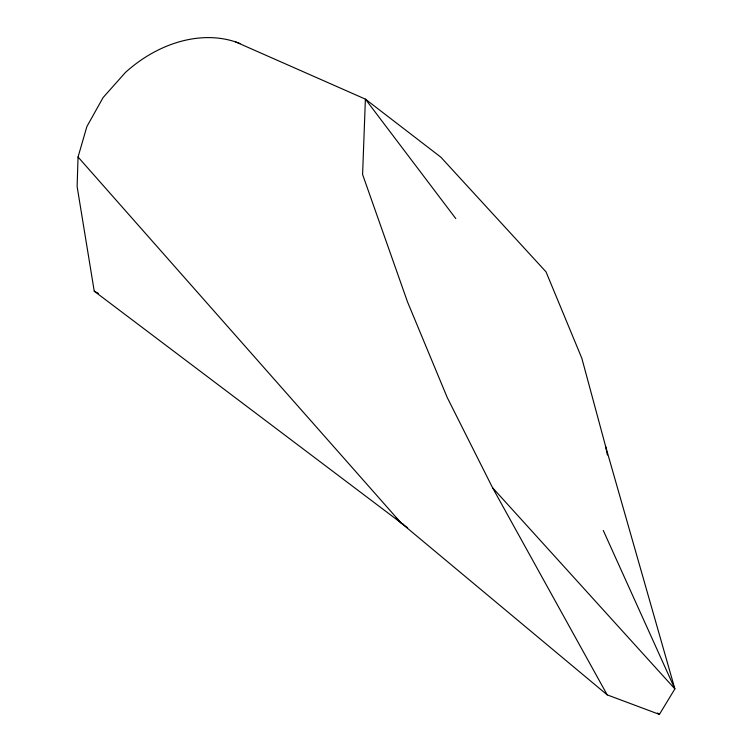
<?xml version="1.0" encoding="UTF-8"?>
<svg xmlns="http://www.w3.org/2000/svg" width="752" height="752" viewBox="0 0 752 752"><rect width="100%" height="100%" fill="white"/><g stroke="black" fill="none" stroke-linecap="round" stroke-linejoin="round"><path stroke-width="1.13" d="M239.963 43.531A120.94 93.605 -50.2 0 0 125.471 72.418L103.109 97.544L86.894 126.533L78.048 157.008L77.118 186.524L94.244 291.203L407.669 527.829M396.022 518.043L401.07 522.941L607.202 694.876L659.401 714.4L674.882 688.917L605.482 445.842L581.841 358.262L546.018 271.839L440.813 157.14L365.387 99.123L235.63 41.924M94.244 291.203L98.39 293.365M403.1 524.116L401.07 522.941L78.048 157.008M657.511 712.999L659.401 714.4M455.797 218.606L365.387 99.123L362.596 174.483L407.481 301.815L447.243 397.545L492.541 487.7L674.882 688.917L603.283 530.48M492.541 487.7L607.202 694.876M605.482 445.842L607.372 454.998"/></g></svg>
